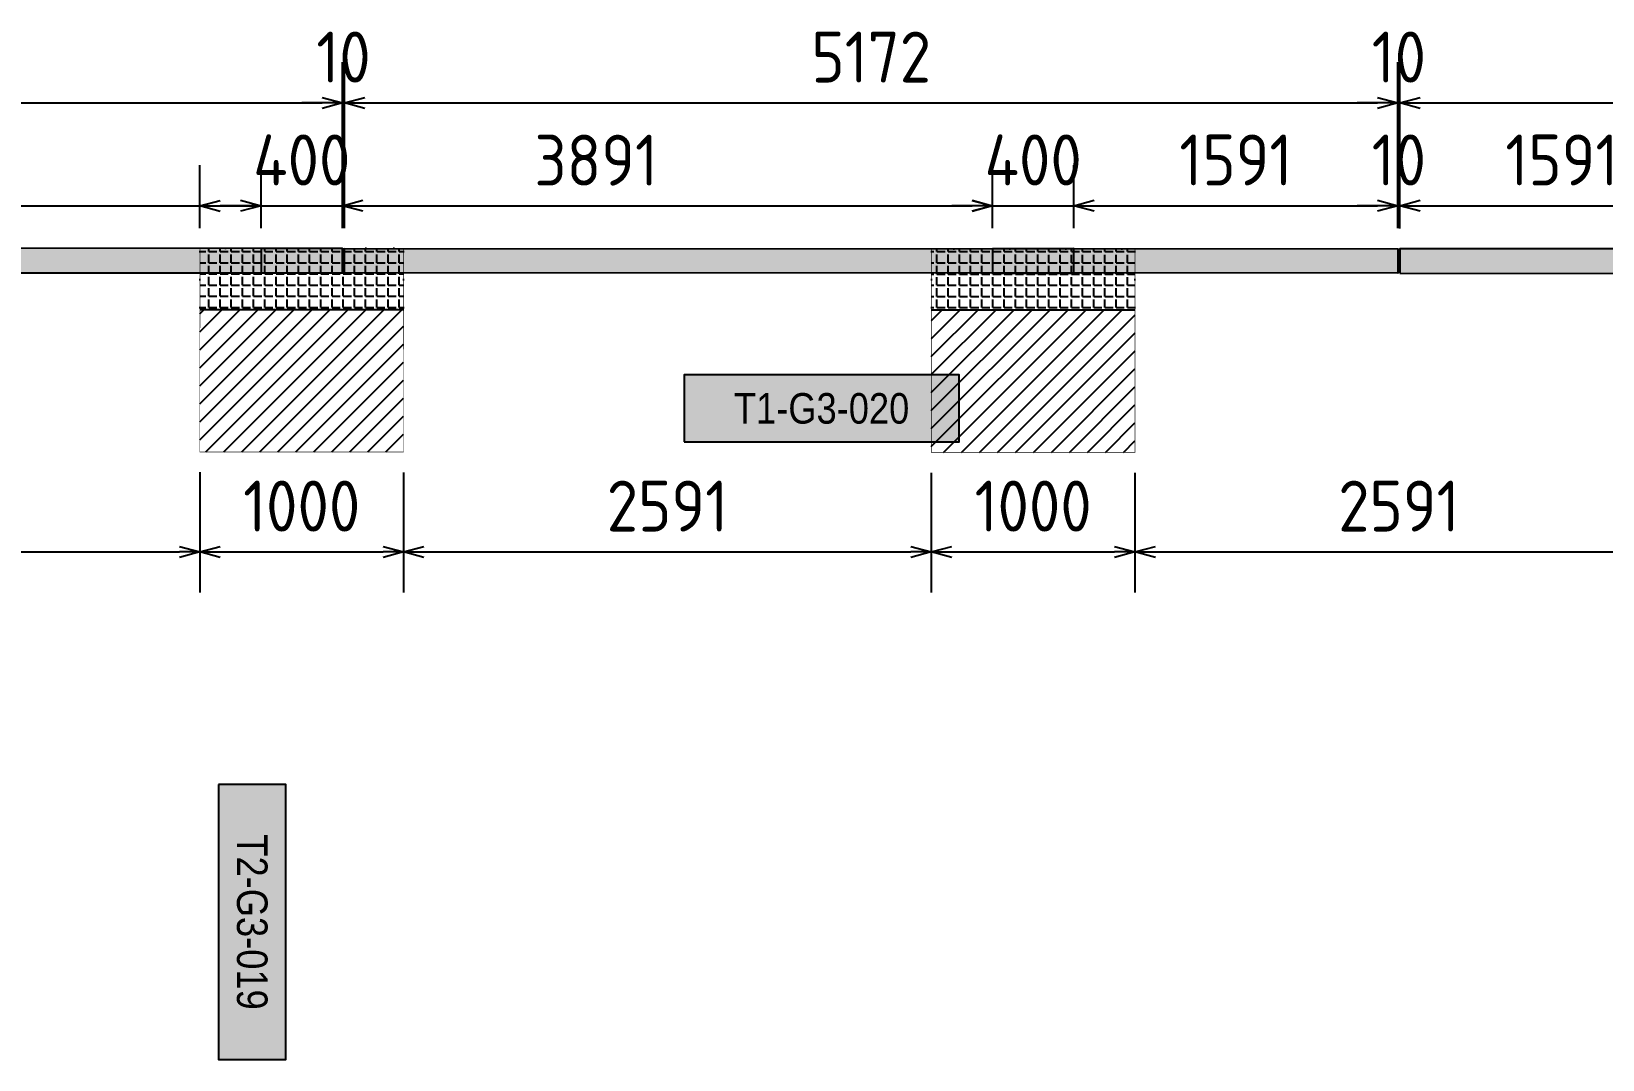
# Model space of a CAD drawing. Header units: centimetres. Extents: x -6122352 to 7132207, y -1694241 to 1947892.
# Drawn here: x 3284345 to 3292059, y 56782 to 61829 of the extents above; entities that cross this region are included whole.
import ezdxf
from ezdxf.enums import TextEntityAlignment as Align

# ---------------------------------------------------------------- set-up
doc = ezdxf.new("R2010")
doc.units = ezdxf.units.CM
doc.header["$MEASUREMENT"] = 0
doc.header["$PDMODE"] = 66
doc.header["$PDSIZE"] = 100
doc.linetypes.add('DASHED2', pattern=[0.375, 0.25, -0.125])
for name, color, linetype in [('@MI-FOOTINGS', 7, 'Continuous'), ('@MI-TYPE-01', 30, 'Continuous'), ('@MI-TYPE-02', 6, 'Continuous'), ('PANEL-TAGS', 7, 'Continuous')]:
    doc.layers.add(name, color=color, linetype=linetype)
doc.styles.add('PANELTAG_STYLE', font='arial.ttf')
doc.styles.add('Schueco-BEMSTIL', font='isocpeur.ttf', dxfattribs={"width": 0.9})
doc.dimstyles.new('MI- JWC-TXT-2.5 MM', dxfattribs={"dimscale": 1.5, "dimtxt": 2.5, "dimasz": 1, "dimexe": 2, "dimexo": 1, "dimgap": 1, "dimtad": 1, "dimdec": 0, "dimdsep": 46, "dimtxsty": 'Schueco-BEMSTIL', "dimblk": 'OPEN30', "dimcen": 0, "dimdle": 2, "dimclrd": 140, "dimclre": 8, "dimclrt": 40, "dimadec": 0, "dimazin": 2, "dimtfac": 1, "dimtdec": 0, "dimtix": 1, "dimtmove": 2, "dimatfit": 3, "dimldrblk": 'OPEN', "dimfxl": 2, "dimlwd": -1, "dimlwe": -1, "dimarcsym": 0})

# ---------------------------------------------------------------- blocks, each defined once
blk = doc.blocks.new('RCC COPING')
at = {"layer": '@MI-TYPE-01', "transparency": 33554679}
h = blk.add_hatch(color=8, dxfattribs=at)
h.dxf.hatch_style = 1
h.paths.add_polyline_path([(60.00000000000364, 200), (-59.99999999999636, 200), (-59.99999999999636, -200), (60.00000000000364, -200)])
at = {"layer": '@MI-TYPE-01', "color": 30}
blk.add_lwpolyline([(-59.99999999999636, 200), (60.00000000000364, 200), (60.00000000000364, -200), (-59.99999999999636, -200)], close=True, dxfattribs=at)
blk = doc.blocks.new('31309MM')
at = {"layer": '@MI-TYPE-01', "transparency": 33554679}
h = blk.add_hatch(color=30, dxfattribs=at)
h.dxf.hatch_style = 1
h.paths.add_polyline_path([(0, 120.0000000000582), (5581.866123049753, 120.0000000000582), (5581.866123049753, 0), (0, 0)])
h.paths.add_polyline_path([(5591.866123044863, -1.164153218269348e-10), (12763.97374439728, -1.164153218269348e-10), (12763.97374439752, 120.0000000000582), (5591.866123044863, 120)])
h.paths.add_polyline_path([(12773.97374439193, 120), (18355.62019030144, 119.9999999999418), (18355.62019030168, -0.1500736206653528), (12773.97374439193, -0.1500736207235605)])
h.paths.add_polyline_path([(18365.71023449278, -0.1500736205489375), (23537.39638165059, -0.1500736205489375), (23537.39638165035, 119.9999999999418), (18365.71023449278, 119.9999999999418)])
h.paths.add_polyline_path([(23547.39638164593, 120), (30719.50400295644, 120), (30719.50400295644, -5.820766091346741e-11), (23547.39638164593, -5.820766091346741e-11)])
h.paths.add_polyline_path([(30729.50400295085, 0), (36309.33053738088, -5.820766091346741e-11), (36309.33053738088, 119.9999662167393), (30729.50400295109, 119.9999662167975)])
at = {"layer": '@MI-TYPE-01', "color": 30}
for points in [[(12773.97374439193, 120), (18355.62019030144, 119.9999999999418), (18355.62019030168, -0.1500736206653528), (12773.97374439193, -0.1500736207235605)], [(18365.71023449278, -0.1500736205489375), (23537.39638165059, -0.1500736205489375), (23537.39638165035, 119.9999999999418), (18365.71023449278, 119.9999999999418)], [(23547.39638164593, 120), (30719.50400295644, 120), (30719.50400295644, -5.820766091346741e-11), (23547.39638164593, -5.820766091346741e-11)]]:
    blk.add_lwpolyline(points, close=True, dxfattribs=at)
at = {"layer": '@MI-TYPE-01', "color": 240, "true_color": 0xed1f24, "rotation": 89.95700707059105}
for p in [(18155.66526869335, 59.99998310836963), (21746.87937344657, 59.99998310842784)]:
    blk.add_blockref('RCC COPING', p, dxfattribs=at)
blk = doc.blocks.new('A$Ceca04276')
at = {"layer": '@MI-TYPE-01', "color": 30, "rotation": 89.98971944707202}
blk.add_blockref('31309MM', (0.4863932078296784, 9.943239066810747), dxfattribs=at)
blk = doc.blocks.new('T1-FOOTING')
at = {"transparency": 33554679}
h = blk.add_hatch(dxfattribs=at)
h.set_pattern_fill('ANGLE', color=256, scale=500)
h.set_pattern_definition([(0, (0, 0), (0, 137.5), [100, -37.5]), (90, (0, 0), (-137.5, 8.419446744138054e-15), [100, -37.5])])
h.paths.add_polyline_path([(-500, -300.0000000000218), (499.9999999999964, -300.0000000000218), (499.9999999999964, -1.818989403545856e-11), (-500, -1.818989403545856e-11)])
h.paths.add_polyline_path([(-499.75, -299.7500000000218), (499.7499999999964, -299.7500000000218), (499.7499999999964, -0.2500000000181899), (-499.75, -0.2500000000181899)], flags=16)
h = blk.add_hatch(dxfattribs=at)
h.set_pattern_fill('ANGLE', color=8, scale=200)
h.set_pattern_definition([(0, (0, 0), (0, 55.00000000000001), [40, -15]), (90, (0, 0), (-55.00000000000001, 3.367778697655222e-15), [40, -15])])
h.paths.add_polyline_path([(500.0000000000025, -300.0000000000218), (500.0000000000035, -1.818989403545856e-11), (-500, -1.816147232602816e-11), (-499.9999999999989, -300.0000000000291)])
h = blk.add_hatch(dxfattribs=at)
h.set_pattern_fill('ANSI31', color=8, scale=500)
h.set_pattern_definition([(45, (0, 0), (-44.19417382415922, 44.19417382415922), [])])
h.paths.add_polyline_path([(500, -1000.000000000015), (500.0000000000025, -300.0000000000218), (-499.9999999999989, -300.000000000029), (-499.9999999999964, -1000.000000000011)])
at = {"layer": '@MI-TYPE-01', "color": 240, "linetype": 'DASHED2', "true_color": 0xed1f24}
blk.add_line((-500.0000000000073, -300.0000000000291), (499.9999999999964, -300.0000000000218), dxfattribs=at)
at = {"layer": '@MI-TYPE-01', "color": 240, "true_color": 0xed1f24, "const_width": 2.5}
blk.add_lwpolyline([(-500, -1.818989403545856e-11), (500.0000000000036, -1.818989403545856e-11), (500, -1000.000000000015), (-499.9999999999964, -1000.000000000011)], close=True, dxfattribs=at)
blk = doc.blocks.new('_Open30')
at = {"color": 0, "linetype": 'ByBlock', "lineweight": -2}
for p, q in [((-1, 0.26794919), (0, 0)), ((0, 0), (-1, -0.26794919)), ((0, 0), (-1, 0))]:
    blk.add_line(p, q, dxfattribs=at)
blk = doc.blocks.new('*D1296')
at = {"color": 8, "transparency": 16777216}
for p, q in [((-104.6870032860746, -23797.71563887077), (-919.3445929939952, -23797.71563887077)), ((-105.6814185596612, -29379.36199619898), (-919.344592993994, -29379.36199619898))]:
    blk.add_line(p, q, dxfattribs=at)
at = {"color": 140, "transparency": 16777216}
blk.add_line((-719.3445929939938, -29279.36199619898), (-719.344592993995, -23897.71563887077), dxfattribs=at)
at = {"layer": 'Defpoints', "color": 0, "transparency": 16777216}
for p in [(-719.3445929939951, -23797.71563887077), (-4.687003286074557, -23797.71563887077), (-5.681418559661211, -29379.36199619898)]:
    blk.add_point(p, dxfattribs=at)
at = {"color": 140, "transparency": 16777216, "xscale": 100, "yscale": 100, "zscale": 100}
for p, rotation in [((-719.3445929939951, -23797.71563887077), 90), ((-719.3445929939938, -29379.36199619898), 270)]:
    blk.add_blockref('_Open30', p, dxfattribs=dict(at, rotation=rotation))
at = {"color": 40, "transparency": 16777216, "insert": (-944.3445929940018, -26588.53881753487), "char_height": 250, "attachment_point": 5, "rotation": 90, "style": 'Schueco-BEMSTIL'}
blk.add_mtext('5582', dxfattribs=at)
blk = doc.blocks.new('_Open')
at = {"color": 0, "linetype": 'ByBlock', "lineweight": -2}
for p, q in [((-1, 0.1666666666666667), (0, 0)), ((-1, -0.1666666666666667), (0, 0)), ((0, 0), (-1, 0))]:
    blk.add_line(p, q, dxfattribs=at)
blk = doc.blocks.new('*D1297')
at = {"color": 140, "transparency": 16777216}
for p, q in [((-719.3445929988445, -23687.62559483986), (-719.3445929988445, -23587.62559483986)), ((-719.3445929988445, -23797.71563887077), (-719.3445929988445, -23787.62559483986)), ((-719.3445929988444, -23897.71563887077), (-719.3445929988444, -23997.71563887077))]:
    blk.add_line(p, q, dxfattribs=at)
at = {"color": 8, "transparency": 16777216}
for p, q in [((-104.6852053136292, -23787.62559483986), (-919.3445929988446, -23787.62559483986)), ((-104.6870032909238, -23797.71563887077), (-919.3445929988446, -23797.71563887077))]:
    blk.add_line(p, q, dxfattribs=at)
at = {"layer": 'Defpoints', "color": 0, "transparency": 16777216}
for p in [(-719.3445929988445, -23787.62559483986), (-4.687003290923728, -23797.71563887077), (-4.685205313629208, -23787.62559483986)]:
    blk.add_point(p, dxfattribs=at)
at = {"color": 140, "transparency": 16777216, "xscale": 100, "yscale": 100, "zscale": 100}
for p, rotation in [((-719.3445929988445, -23787.62559483986), 270), ((-719.3445929988445, -23797.71563887077), 90)]:
    blk.add_blockref('_Open30', p, dxfattribs=dict(at, rotation=rotation))
at = {"color": 40, "transparency": 16777216, "insert": (-944.3445929988511, -23792.67061685531), "char_height": 250, "attachment_point": 5, "rotation": 90, "style": 'Schueco-BEMSTIL'}
blk.add_mtext('10', dxfattribs=at)
blk = doc.blocks.new('*D1298')
at = {"color": 8, "transparency": 16777216}
for p, q in [((-103.7638274367344, -18615.93952975753), (-919.3445929939977, -18615.93952975753)), ((-104.685205308781, -23787.62559483986), (-919.3445929939966, -23787.62559483986))]:
    blk.add_line(p, q, dxfattribs=at)
at = {"color": 140, "transparency": 16777216}
blk.add_line((-719.3445929939965, -23687.62559483986), (-719.3445929939975, -18715.93952975753), dxfattribs=at)
at = {"layer": 'Defpoints', "color": 0, "transparency": 16777216}
for p in [(-719.3445929939976, -18615.93952975753), (-3.76382743673441, -18615.93952975753), (-4.685205308780947, -23787.62559483986)]:
    blk.add_point(p, dxfattribs=at)
at = {"color": 140, "transparency": 16777216, "xscale": 100, "yscale": 100, "zscale": 100}
for p, rotation in [((-719.3445929939976, -18615.93952975753), 90), ((-719.3445929939965, -23787.62559483986), 270)]:
    blk.add_blockref('_Open30', p, dxfattribs=dict(at, rotation=rotation))
at = {"color": 40, "transparency": 16777216, "insert": (-944.3445929940028, -21201.78256229869), "char_height": 250, "attachment_point": 5, "rotation": 90, "style": 'Schueco-BEMSTIL'}
blk.add_mtext('5172', dxfattribs=at)
blk = doc.blocks.new('*D1299')
at = {"color": 140, "transparency": 16777216}
for p, q in [((-719.3445929939987, -18505.93955665773), (-719.3445929939987, -18405.93955665773)), ((-719.3445929939987, -18615.93952975753), (-719.3445929939987, -18605.93955665773)), ((-719.3445929939986, -18715.93952975753), (-719.3445929939986, -18815.93952975753))]:
    blk.add_line(p, q, dxfattribs=at)
at = {"color": 8, "transparency": 16777216}
for p, q in [((-103.6119722374448, -18605.93955665773), (-919.3445929939988, -18605.93955665773)), ((-103.7638274367353, -18615.93952975753), (-919.3445929939988, -18615.93952975753))]:
    blk.add_line(p, q, dxfattribs=at)
at = {"layer": 'Defpoints', "color": 0, "transparency": 16777216}
for p in [(-719.3445929939987, -18605.93955665773), (-3.763827436735251, -18615.93952975753), (-3.611972237444756, -18605.93955665773)]:
    blk.add_point(p, dxfattribs=at)
at = {"color": 140, "transparency": 16777216, "xscale": 100, "yscale": 100, "zscale": 100}
for p, rotation in [((-719.3445929939987, -18605.93955665773), 270), ((-719.3445929939987, -18615.93952975753), 90)]:
    blk.add_blockref('_Open30', p, dxfattribs=dict(at, rotation=rotation))
at = {"color": 40, "transparency": 16777216, "insert": (-944.3445929940038, -18610.93954320763), "char_height": 250, "attachment_point": 5, "rotation": 90, "style": 'Schueco-BEMSTIL'}
blk.add_mtext('10', dxfattribs=at)
blk = doc.blocks.new('*D1300')
at = {"color": 8, "transparency": 16777216}
for p, q in [((-102.3342030398991, -11433.83204916969), (-919.3445929940007, -11433.83204916969)), ((-103.6119722374448, -18605.93955665773), (-919.3445929939991, -18605.93955665773))]:
    blk.add_line(p, q, dxfattribs=at)
at = {"color": 140, "transparency": 16777216}
blk.add_line((-719.344592993999, -18505.93955665773), (-719.3445929940004, -11533.83204916969), dxfattribs=at)
at = {"layer": 'Defpoints', "color": 0, "transparency": 16777216}
for p in [(-719.3445929940005, -11433.83204916969), (-2.334203039899107, -11433.83204916969), (-3.611972237444759, -18605.93955665773)]:
    blk.add_point(p, dxfattribs=at)
at = {"color": 140, "transparency": 16777216, "xscale": 100, "yscale": 100, "zscale": 100}
for p, rotation in [((-719.3445929940005, -11433.83204916969), 90), ((-719.344592993999, -18605.93955665773), 270)]:
    blk.add_blockref('_Open30', p, dxfattribs=dict(at, rotation=rotation))
at = {"color": 40, "transparency": 16777216, "insert": (-944.3445929940038, -15019.8858029137), "char_height": 250, "attachment_point": 5, "rotation": 90, "style": 'Schueco-BEMSTIL'}
blk.add_mtext('7172', dxfattribs=at)
blk = doc.blocks.new('*D1309')
at = {"color": 8, "transparency": 16777216}
for p, q in [((-104.4581189229958, -24197.71557338572), (-414.3153052969142, -24197.71557338572)), ((-105.3267747850342, -27388.74954191097), (-414.3153052969136, -27388.74954191097))]:
    blk.add_line(p, q, dxfattribs=at)
at = {"color": 140, "transparency": 16777216}
blk.add_line((-214.3153052969136, -27288.74954191097), (-214.3153052969142, -24297.71557338572), dxfattribs=at)
at = {"layer": 'Defpoints', "color": 0, "transparency": 16777216}
for p in [(-214.3153052969142, -24197.71557338572), (-4.458118922995798, -24197.71557338572), (-5.326774785034161, -27388.74954191097)]:
    blk.add_point(p, dxfattribs=at)
at = {"color": 140, "transparency": 16777216, "xscale": 100, "yscale": 100, "zscale": 100}
for p, rotation in [((-214.3153052969142, -24197.71557338572), 90), ((-214.3153052969135, -27388.74954191097), 270)]:
    blk.add_blockref('_Open30', p, dxfattribs=dict(at, rotation=rotation))
at = {"color": 40, "transparency": 16777216, "insert": (-439.3153052969211, -25793.23255764834), "char_height": 250, "attachment_point": 5, "rotation": 90, "style": 'Schueco-BEMSTIL'}
blk.add_mtext('3191', dxfattribs=at)
blk = doc.blocks.new('*D1310')
at = {"color": 140, "transparency": 16777216}
for p, q in [((-214.3153052969149, -23697.71563887077), (-214.315305296915, -23597.71563887077)), ((-214.3153052969148, -24197.7155733857), (-214.3153052969149, -23797.71563887077)), ((-214.3153052969148, -24297.7155733857), (-214.3153052969148, -24397.7155733857))]:
    blk.add_line(p, q, dxfattribs=at)
at = {"color": 8, "transparency": 16777216}
for p, q in [((-104.6870032860754, -23797.71563887077), (-414.315305296915, -23797.71563887077)), ((-104.4581189229963, -24197.7155733857), (-414.3153052969149, -24197.7155733857))]:
    blk.add_line(p, q, dxfattribs=at)
at = {"layer": 'Defpoints', "color": 0, "transparency": 16777216}
for p in [(-214.3153052969149, -23797.71563887077), (-4.687003286075369, -23797.71563887077), (-4.458118922996279, -24197.7155733857)]:
    blk.add_point(p, dxfattribs=at)
at = {"color": 140, "transparency": 16777216, "xscale": 100, "yscale": 100, "zscale": 100}
for p, rotation in [((-214.3153052969149, -23797.71563887077), 270), ((-214.3153052969148, -24197.7155733857), 90)]:
    blk.add_blockref('_Open30', p, dxfattribs=dict(at, rotation=rotation))
at = {"color": 40, "transparency": 16777216, "insert": (-439.3153052969216, -23997.71560612823), "char_height": 250, "attachment_point": 5, "rotation": 90, "style": 'Schueco-BEMSTIL'}
blk.add_mtext('400', dxfattribs=at)
blk = doc.blocks.new('*D1311')
at = {"color": 8, "transparency": 16777216}
for p, q in [((-103.8183149758764, -20606.50152562561), (-413.2810407792363, -20606.50152562561)), ((-104.8117136044239, -24497.71556937033), (-413.2810407792354, -24497.71556937033))]:
    blk.add_line(p, q, dxfattribs=at)
at = {"color": 140, "transparency": 16777216}
blk.add_line((-213.2810407792353, -24397.71556937033), (-213.2810407792362, -20706.50152562561), dxfattribs=at)
at = {"layer": 'Defpoints', "color": 0, "transparency": 16777216}
for p in [(-213.2810407792362, -20606.50152562561), (-3.81831497587636, -20606.50152562561), (-4.81171360442388, -24497.71556937033)]:
    blk.add_point(p, dxfattribs=at)
at = {"color": 140, "transparency": 16777216, "xscale": 100, "yscale": 100, "zscale": 100}
for p, rotation in [((-213.2810407792362, -20606.50152562561), 90), ((-213.2810407792353, -24497.71556937033), 270)]:
    blk.add_blockref('_Open30', p, dxfattribs=dict(at, rotation=rotation))
at = {"color": 40, "transparency": 16777216, "insert": (-438.2810407792421, -22552.10854749797), "char_height": 250, "attachment_point": 5, "rotation": 90, "style": 'Schueco-BEMSTIL'}
blk.add_mtext('3891', dxfattribs=at)
blk = doc.blocks.new('*D1312')
at = {"color": 140, "transparency": 16777216}
for p, q in [((-214.3153052969166, -20106.50159113454), (-214.3153052969167, -20006.50159113454)), ((-214.3153052969165, -20606.50152562561), (-214.3153052969166, -20206.50159113454)), ((-214.3153052969165, -20706.50152562561), (-214.3153052969165, -20806.50152562561))]:
    blk.add_line(p, q, dxfattribs=at)
at = {"color": 8, "transparency": 16777216}
for p, q in [((-104.0471989850128, -20206.50159113454), (-414.3153052969167, -20206.50159113454)), ((-103.8183149758799, -20606.50152562561), (-414.3153052969166, -20606.50152562561))]:
    blk.add_line(p, q, dxfattribs=at)
at = {"layer": 'Defpoints', "color": 0, "transparency": 16777216}
for p in [(-214.3153052969166, -20206.50159113454), (-4.047198985012766, -20206.50159113454), (-3.818314975879824, -20606.50152562561)]:
    blk.add_point(p, dxfattribs=at)
at = {"color": 140, "transparency": 16777216, "xscale": 100, "yscale": 100, "zscale": 100}
for p, rotation in [((-214.3153052969166, -20206.50159113454), 270), ((-214.3153052969165, -20606.50152562561), 90)]:
    blk.add_blockref('_Open30', p, dxfattribs=dict(at, rotation=rotation))
at = {"color": 40, "transparency": 16777216, "insert": (-439.3153052969223, -20406.50155838007), "char_height": 250, "attachment_point": 5, "rotation": 90, "style": 'Schueco-BEMSTIL'}
blk.add_mtext('400', dxfattribs=at)
blk = doc.blocks.new('*D1343')
at = {"color": 8, "transparency": 16777216}
for p, q in [((-103.7638274367314, -18615.93952975753), (-414.3153052969209, -18615.93952975753)), ((-104.0471989850093, -20206.50159113453), (-414.3153052969206, -20206.50159113453))]:
    blk.add_line(p, q, dxfattribs=at)
at = {"color": 140, "transparency": 16777216}
blk.add_line((-214.3153052969206, -20106.50159113453), (-214.3153052969209, -18715.93952975753), dxfattribs=at)
at = {"layer": 'Defpoints', "color": 0, "transparency": 16777216}
for p in [(-214.3153052969209, -18615.93952975753), (-3.763827436731427, -18615.93952975753), (-4.047198985009302, -20206.50159113453)]:
    blk.add_point(p, dxfattribs=at)
at = {"color": 140, "transparency": 16777216, "xscale": 100, "yscale": 100, "zscale": 100}
for p, rotation in [((-214.3153052969209, -18615.93952975753), 90), ((-214.3153052969205, -20206.50159113453), 270)]:
    blk.add_blockref('_Open30', p, dxfattribs=dict(at, rotation=rotation))
at = {"color": 40, "transparency": 16777216, "insert": (-439.3153052969262, -19411.22056044603), "char_height": 250, "attachment_point": 5, "rotation": 90, "style": 'Schueco-BEMSTIL'}
blk.add_mtext('1591', dxfattribs=at)
blk = doc.blocks.new('*D1285')
at = {"color": 140, "transparency": 16777216}
for p, q in [((-214.3153052969136, -18505.93955665772), (-214.3153052969137, -18405.93955665772)), ((-214.3153052969136, -18615.93952975753), (-214.3153052969136, -18605.93955665772)), ((-214.3153052969136, -18715.93952975753), (-214.3153052969136, -18815.93952975753))]:
    blk.add_line(p, q, dxfattribs=at)
at = {"color": 8, "transparency": 16777216}
for p, q in [((-103.611972237441, -18605.93955665772), (-414.3153052969137, -18605.93955665772)), ((-103.7638274367314, -18615.93952975753), (-414.3153052969136, -18615.93952975753))]:
    blk.add_line(p, q, dxfattribs=at)
at = {"layer": 'Defpoints', "color": 0, "transparency": 16777216}
for p in [(-214.3153052969136, -18605.93955665772), (-3.763827436731427, -18615.93952975753), (-3.611972237440936, -18605.93955665772)]:
    blk.add_point(p, dxfattribs=at)
at = {"color": 140, "transparency": 16777216, "xscale": 100, "yscale": 100, "zscale": 100}
for p, rotation in [((-214.3153052969136, -18605.93955665772), 270), ((-214.3153052969136, -18615.93952975753), 90)]:
    blk.add_blockref('_Open30', p, dxfattribs=dict(at, rotation=rotation))
at = {"color": 40, "transparency": 16777216, "insert": (-439.3153052969188, -18610.93954320762), "char_height": 250, "attachment_point": 5, "rotation": 90, "style": 'Schueco-BEMSTIL'}
blk.add_mtext('10', dxfattribs=at)
blk = doc.blocks.new('*D1286')
at = {"color": 8, "transparency": 16777216}
for p, q in [((-103.1785270709761, -17015.37752203634), (-414.3153052969141, -17015.37752203634)), ((-103.611972237441, -18605.93955665772), (-414.3153052969138, -18605.93955665772))]:
    blk.add_line(p, q, dxfattribs=at)
at = {"color": 140, "transparency": 16777216}
blk.add_line((-214.3153052969137, -18505.93955665772), (-214.3153052969141, -17115.37752203634), dxfattribs=at)
at = {"layer": 'Defpoints', "color": 0, "transparency": 16777216}
for p in [(-214.3153052969141, -17015.37752203634), (-3.178527070976029, -17015.37752203634), (-3.611972237440936, -18605.93955665772)]:
    blk.add_point(p, dxfattribs=at)
at = {"color": 140, "transparency": 16777216, "xscale": 100, "yscale": 100, "zscale": 100}
for p, rotation in [((-214.3153052969141, -17015.37752203634), 90), ((-214.3153052969137, -18605.93955665772), 270)]:
    blk.add_blockref('_Open30', p, dxfattribs=dict(at, rotation=rotation))
at = {"color": 40, "transparency": 16777216, "insert": (-439.3153052969189, -17810.65853934703), "char_height": 250, "attachment_point": 5, "rotation": 90, "style": 'Schueco-BEMSTIL'}
blk.add_mtext('1591', dxfattribs=at)
blk = doc.blocks.new('*D1361')
at = {"color": 8, "transparency": 16777216}
for p, q in [((1094.0294994117, -24497.89070607247), (1684.68492526375, -24497.89070607247)), ((1093.568306488334, -27088.92462508484), (1684.68492526375, -27088.92462508484))]:
    blk.add_line(p, q, dxfattribs=at)
at = {"color": 140, "transparency": 16777216}
blk.add_line((1484.68492526375, -26988.92462508484), (1484.684925263749, -24597.89070607248), dxfattribs=at)
at = {"layer": 'Defpoints', "color": 0, "transparency": 16777216}
for p in [(994.0294994116998, -24497.89070607247), (1484.684925263749, -24497.89070607247), (993.5683064883347, -27088.92462508484)]:
    blk.add_point(p, dxfattribs=at)
at = {"color": 140, "transparency": 16777216, "xscale": 100, "yscale": 100, "zscale": 100}
for p, rotation in [((1484.684925263749, -24497.89070607247), 90), ((1484.68492526375, -27088.92462508484), 270)]:
    blk.add_blockref('_Open30', p, dxfattribs=dict(at, rotation=rotation))
at = {"color": 40, "transparency": 16777216, "insert": (1259.684925263742, -25793.40766557866), "char_height": 250, "attachment_point": 5, "rotation": 90, "style": 'Schueco-BEMSTIL'}
blk.add_mtext('2591', dxfattribs=at)
blk = doc.blocks.new('*D1362')
at = {"color": 8, "transparency": 16777216}
for p, q in [((1094.204839292684, -23497.89072144452), (1684.68492526375, -23497.89072144452)), ((1094.0294994117, -24497.89070607247), (1684.68492526375, -24497.89070607247))]:
    blk.add_line(p, q, dxfattribs=at)
at = {"color": 140, "transparency": 16777216}
blk.add_line((1484.68492526375, -24397.89070607247), (1484.68492526375, -23597.89072144452), dxfattribs=at)
at = {"layer": 'Defpoints', "color": 0, "transparency": 16777216}
for p in [(994.2048392926843, -23497.89072144452), (1484.68492526375, -23497.89072144452), (994.0294994116998, -24497.89070607247)]:
    blk.add_point(p, dxfattribs=at)
at = {"color": 140, "transparency": 16777216, "xscale": 100, "yscale": 100, "zscale": 100}
for p, rotation in [((1484.68492526375, -23497.89072144452), 90), ((1484.68492526375, -24497.89070607247), 270)]:
    blk.add_blockref('_Open30', p, dxfattribs=dict(at, rotation=rotation))
at = {"color": 40, "transparency": 16777216, "insert": (1259.684925263743, -23997.89071375849), "char_height": 250, "attachment_point": 5, "rotation": 90, "style": 'Schueco-BEMSTIL'}
blk.add_mtext('1000', dxfattribs=at)
blk = doc.blocks.new('*D1363')
at = {"color": 8, "transparency": 16777216}
for p, q in [((1095.979557706975, -20906.67689056305), (1684.68492526375, -20906.67689056305)), ((1094.204839292684, -23497.89072144452), (1684.68492526375, -23497.89072144452))]:
    blk.add_line(p, q, dxfattribs=at)
at = {"color": 140, "transparency": 16777216}
blk.add_line((1484.68492526375, -23397.89072144452), (1484.68492526375, -21006.67689056305), dxfattribs=at)
at = {"layer": 'Defpoints', "color": 0, "transparency": 16777216}
for p in [(995.9795577069749, -20906.67689056305), (1484.684925263749, -20906.67689056305), (994.2048392926843, -23497.89072144452)]:
    blk.add_point(p, dxfattribs=at)
at = {"color": 140, "transparency": 16777216, "xscale": 100, "yscale": 100, "zscale": 100}
for p, rotation in [((1484.684925263749, -20906.67689056305), 90), ((1484.68492526375, -23497.89072144452), 270)]:
    blk.add_blockref('_Open30', p, dxfattribs=dict(at, rotation=rotation))
at = {"color": 40, "transparency": 16777216, "insert": (1259.684925263743, -22202.28380600378), "char_height": 250, "attachment_point": 5, "rotation": 90, "style": 'Schueco-BEMSTIL'}
blk.add_mtext('2591', dxfattribs=at)
blk = doc.blocks.new('*D1364')
at = {"color": 8, "transparency": 16777216}
for p, q in [((1096.154897588017, -19906.67690593509), (1684.68492526375, -19906.67690593509)), ((1095.979557706975, -20906.67689056305), (1684.68492526375, -20906.67689056305))]:
    blk.add_line(p, q, dxfattribs=at)
at = {"color": 140, "transparency": 16777216}
blk.add_line((1484.68492526375, -20806.67689056305), (1484.68492526375, -20006.67690593509), dxfattribs=at)
at = {"layer": 'Defpoints', "color": 0, "transparency": 16777216}
for p in [(996.1548975880175, -19906.67690593509), (1484.68492526375, -19906.67690593509), (995.9795577069749, -20906.67689056305)]:
    blk.add_point(p, dxfattribs=at)
at = {"color": 140, "transparency": 16777216, "xscale": 100, "yscale": 100, "zscale": 100}
for p, rotation in [((1484.68492526375, -19906.67690593509), 90), ((1484.68492526375, -20906.67689056305), 270)]:
    blk.add_blockref('_Open30', p, dxfattribs=dict(at, rotation=rotation))
at = {"color": 40, "transparency": 16777216, "insert": (1259.684925263744, -20406.67689824906), "char_height": 250, "attachment_point": 5, "rotation": 90, "style": 'Schueco-BEMSTIL'}
blk.add_mtext('1000', dxfattribs=at)
blk = doc.blocks.new('*D1365')
at = {"color": 8, "transparency": 16777216}
for p, q in [((1096.619345611906, -17315.55288693868), (1684.68492526375, -17315.55288693868)), ((1096.154897588017, -19906.67690593509), (1684.68492526375, -19906.67690593509))]:
    blk.add_line(p, q, dxfattribs=at)
at = {"color": 140, "transparency": 16777216}
blk.add_line((1484.68492526375, -19806.67690593509), (1484.68492526375, -17415.55288693868), dxfattribs=at)
at = {"layer": 'Defpoints', "color": 0, "transparency": 16777216}
for p in [(996.6193456119056, -17315.55288693868), (1484.68492526375, -17315.55288693868), (996.1548975880175, -19906.67690593509)]:
    blk.add_point(p, dxfattribs=at)
at = {"color": 140, "transparency": 16777216, "xscale": 100, "yscale": 100, "zscale": 100}
for p, rotation in [((1484.68492526375, -17315.55288693868), 90), ((1484.68492526375, -19906.67690593509), 270)]:
    blk.add_blockref('_Open30', p, dxfattribs=dict(at, rotation=rotation))
at = {"color": 40, "transparency": 16777216, "insert": (1259.684925263744, -18611.11489643688), "char_height": 250, "attachment_point": 5, "rotation": 90, "style": 'Schueco-BEMSTIL'}
blk.add_mtext('2591', dxfattribs=at)
blk = doc.blocks.new('PANELTAG')
at = {"layer": 'PANEL-TAGS', "color": 1}
blk.add_lwpolyline([(-13.49999999999989, -3.300000000000182), (13.50000000000011, -3.300000000000182), (13.50000000000011, 3.299999999999727), (-13.49999999999989, 3.299999999999727)], close=True, dxfattribs=at)
at = {"layer": 'PANEL-TAGS', "color": 40, "true_color": 0xffd700}
blk.add_solid([(-13.49999999999989, -3.300000000000182), (13.50000000000011, -3.300000000000182), (-13.49999999999989, 3.299999999999727), (13.50000000000011, 3.299999999999727)], dxfattribs=at)
at = {"layer": 'PANEL-TAGS', "color": 5, "style": 'PANELTAG_STYLE', "width": 0.85}
blk.add_attdef('TAGNO', text='', height=3, dxfattribs=at).set_placement((1.13686837721616e-13, -4.547473508864641e-13), align=Align.MIDDLE)
blk = doc.blocks.new('T1-PARTITION PLAN')
at = {"layer": '@MI-FOOTINGS', "color": 240, "true_color": 0xed1f24, "rotation": 89.98995376478538}
for p in [(-3.932756980473641, -20406.50155836804), (-5.882815275806934, -23997.71537387747)]:
    blk.add_blockref('T1-FOOTING', p, dxfattribs=at)
at = {"layer": '@MI-TYPE-02', "xscale": -1, "rotation": 359.9795117387576}
blk.add_blockref('A$Ceca04276', (-7.324294468271546, -42163.27897696203), dxfattribs=at)
for base, p1, p2, picture, middle in [((-719.3445929940005, -11433.83204916969), (-3.611972237444757, -18605.93955665772), (-2.334203039899106, -11433.83204916969), '*D1300', (-944.3445929940038, -15019.8858029137)), ((-214.3153052969141, -17015.37752203634), (-3.611972237440934, -18605.93955665772), (-3.178527070976028, -17015.37752203633), '*D1286', (-439.3153052969189, -17810.65853934703)), ((1484.68492526375, -17315.55288693868), (996.1548975880171, -19906.67690593508), (996.6193456119051, -17315.55288693867), '*D1365', (1259.684925263744, -18611.11489643688)), ((-719.3445929939987, -18605.93955665773), (-3.763827436735249, -18615.93952975752), (-3.611972237444754, -18605.93955665772), '*D1299', (-944.3445929940038, -18610.93954320763)), ((-214.3153052969136, -18605.93955665772), (-3.763827436731425, -18615.93952975752), (-3.611972237440934, -18605.93955665772), '*D1285', (-439.3153052969188, -18610.93954320762)), ((-719.3445929939976, -18615.93952975753), (-4.685205308780946, -23787.62559483985), (-3.763827436734409, -18615.93952975752), '*D1298', (-944.3445929940028, -21201.78256229869)), ((-214.3153052969245, -18615.93952975755), (-4.047198985009301, -20206.50159113453), (-3.763827436731425, -18615.93952975752), '*D1343', (-439.3153052969262, -19411.22056044603)), ((-214.3153052969166, -20206.50159113454), (-3.818314975879822, -20606.5015256256), (-4.047198985012765, -20206.50159113453), '*D1312', (-439.3153052969223, -20406.50155838007)), ((-213.2810407792362, -20606.50152562561), (-4.811713604423878, -24497.71556937032), (-3.818314975876358, -20606.5015256256), '*D1311', (-438.2810407792421, -22552.10854749797)), ((1484.684925263749, -20906.67689056305), (994.2048392926838, -23497.89072144451), (995.9795577069744, -20906.67689056304), '*D1363', (1259.684925263743, -22202.28380600378)), ((-719.3445929988445, -23787.62559483986), (-4.687003290923727, -23797.71563887076), (-4.685205313629206, -23787.62559483985), '*D1297', (-944.3445929988511, -23792.67061685531)), ((-214.3153052969149, -23797.71563887077), (-4.458118922996277, -24197.71557338569), (-4.687003286075367, -23797.71563887076), '*D1310', (-439.3153052969216, -23997.71560612823)), ((-719.3445929939951, -23797.71563887077), (-5.681418559661209, -29379.36199619896), (-4.687003286074555, -23797.71563887077), '*D1296', (-944.3445929940018, -26588.53881753487)), ((-214.3153052969142, -24197.71557338572), (-5.326774785034159, -27388.74954191095), (-4.458118922995796, -24197.71557338571), '*D1309', (-439.3153052969211, -25793.23255764834))]:
    dim = blk.add_linear_dim(base=base, p1=p1, p2=p2, angle=90, dimstyle='MI- JWC-TXT-2.5 MM')
    dim.commit()
    dim.dimension.update_dxf_attribs({"geometry": picture, "text_midpoint": middle})
for base, p1, p2, picture, middle, set_off in [((1484.684925263762, -19906.67690593509), (995.979557706987, -20906.67689056304), (996.1548975880296, -19906.67690593508), '*D1364', (1259.684925263756, -20406.67689824906), (1.250555214937776e-11, -3.637978807091713e-12)), ((1484.684925263704, -23497.89072144452), (994.0294994116537, -24497.89070607247), (994.2048392926381, -23497.89072144451), '*D1362', (1259.684925263697, -23997.89071375849), (-4.570210876408964e-11, -3.637978807091713e-12)), ((1484.684925263752, -24497.89070607247), (993.5683064883372, -27088.92462508483), (994.0294994117023, -24497.89070607246), '*D1361', (1259.684925263745, -25793.40766557865), (2.955857780762017e-12, 3.637978807091713e-12))]:
    dim = blk.add_linear_dim(base=base, p1=p1, p2=p2, angle=90, dimstyle='MI- JWC-TXT-2.5 MM')
    dim.commit()
    dim.dimension.update_dxf_attribs({"geometry": picture, "text_midpoint": middle, "insert": set_off})
blk = doc.blocks.new('A$C6eaee182')
at = {"layer": '@MI-TYPE-01'}
blk.add_blockref('T1-PARTITION PLAN', (8.669172612717375, 47998.28419365191), dxfattribs=at)
at = {"layer": 'PANEL-TAGS'}
ref = blk.add_blockref('PANELTAG', (788.7203430124209, 26552.88843778393), dxfattribs=dict(at, xscale=50.00000000000001, yscale=50.00000000000001, zscale=50.00000000000001, rotation=90.00000000000001))
ref.add_attrib('TAGNO', 'T1-G3-020', dxfattribs={"color": 5, "height": 150, "rotation": 90, "style": 'PANELTAG_STYLE', "width": 0.8499999999999999}).set_placement((788.7203430124209, 26552.88843778393), align=Align.MIDDLE_CENTER)
ref = blk.add_blockref('PANELTAG', (3310.304308810795, 23757.51527427381), dxfattribs=dict(at, xscale=50, yscale=50, zscale=50))
ref.add_attrib('TAGNO', 'T2-G3-019', dxfattribs={"color": 5, "height": 150, "style": 'PANELTAG_STYLE', "width": 0.8499999999999999}).set_placement((3310.304308810795, 23757.51527427381), align=Align.MIDDLE_CENTER)

msp = doc.modelspace()

# ---------------------------------------------------------------- block references
at = {"layer": '@MI-TYPE-01', "rotation": 270}
msp.add_blockref('A$C6eaee182', (3261671.432551252, 60767.58096113017), dxfattribs=at)

doc.saveas('drawing.dxf')
